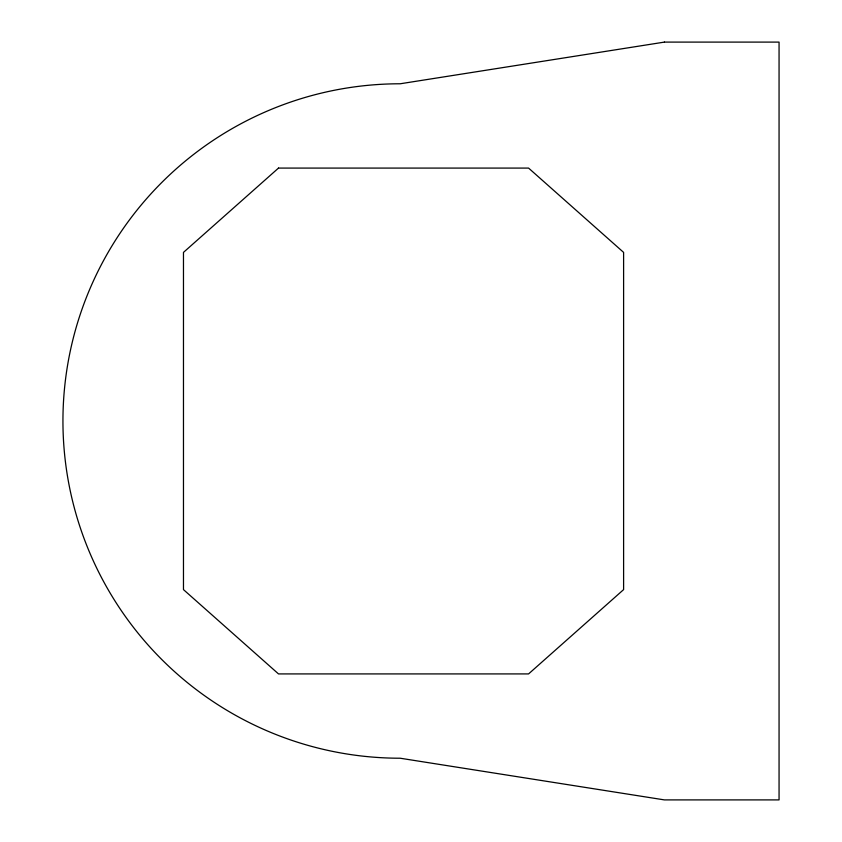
<?xml version="1.0" encoding="UTF-8"?>
<svg xmlns="http://www.w3.org/2000/svg" width="842" height="842" viewBox="0 0 842 842"><rect width="100%" height="100%" fill="white"/><g stroke="black" fill="none" stroke-linecap="round" stroke-linejoin="round"><path stroke-width="1.26" d="M278.502 168.084L183.472 252.389L183.472 589.611L278.502 673.916L528.576 673.916L623.606 589.611L623.606 252.389L528.576 168.084L278.502 168.084M664.433 42.1L400.16 83.779A337.221 337.221 0 0 0 62.939 421A337.221 337.221 0 0 0 400.16 758.221L664.433 799.9L779.061 799.9L779.061 42.1L664.433 42.1"/></g></svg>
